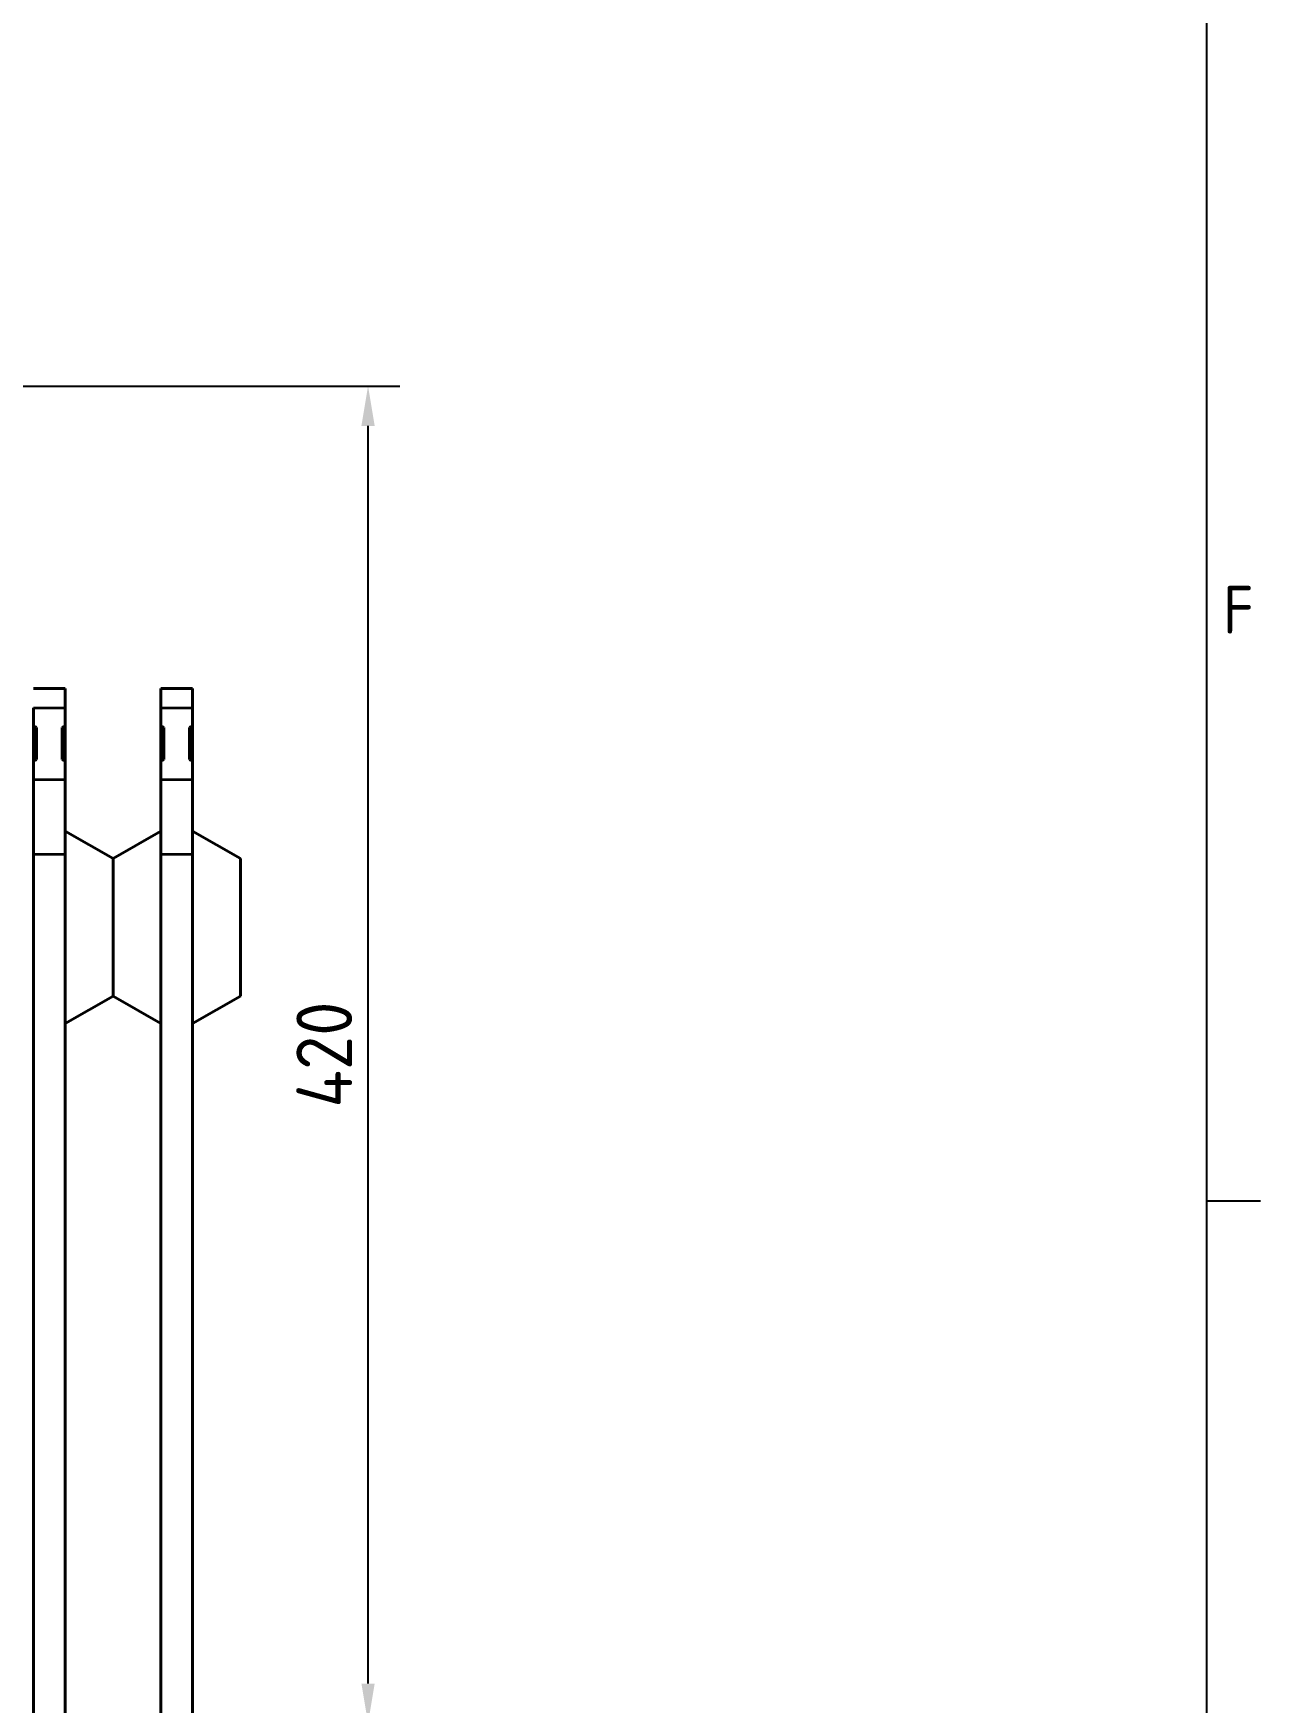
# Model space of a CAD drawing. Header units: millimetres. Extents: x 0 to 4205, y 0 to 2970.
# Drawn here: x 3737 to 4122, y 1699 to 2223 of the extents above; entities that cross this region are included whole.
import ezdxf

# ---------------------------------------------------------------- set-up
doc = ezdxf.new("R2010")
doc.units = ezdxf.units.MM
doc.header["$LTSCALE"] = 5
doc.layers.get('0').update_dxf_attribs({"color": 3, "lineweight": 25})
for name, color, linetype, lineweight in [('가시적인 것(ISO)', 3, 'Continuous', 40), ('가시적인 좁은 것(ISO)', 3, 'Continuous', 35), ('경계(ISO)', 7, 'Continuous', 25), ('치수(ISO)', 2, 'Continuous', 25)]:
    doc.layers.add(name, color=color, linetype=linetype, lineweight=lineweight)
doc.styles.add('문자 텍스트_M2B', font='isocp.shx')
doc.styles.add('치수 텍스트_PSTEK_POSCO', font='isocp.shx')
doc.dimstyles.new('치수_PSTEK_POSCO', dxfattribs={"dimscale": 5, "dimtxt": 3.5, "dimasz": 2.5, "dimexe": 2, "dimexo": 2.5, "dimgap": 1, "dimtad": 1, "dimrnd": 1e-08, "dimdsep": 46, "dimtxsty": '치수 텍스트_PSTEK_POSCO', "dimcen": 0.09, "dimdle": 10, "dimclrd": 7, "dimclre": 7, "dimclrt": 2, "dimadec": 1, "dimazin": 2, "dimtfac": 1, "dimtmove": 0, "dimatfit": 3, "dimfxl": 0, "dimtolj": 1, "dimlwd": -1, "dimlwe": -1, "dimarcsym": 0})

# ---------------------------------------------------------------- blocks, each defined once
blk = doc.blocks.new('경계 Default Border')
at = {"layer": '경계(ISO)'}
blk.add_line((821, 371.25), (824.4, 371.25), dxfattribs=at)
at = {"layer": '경계(ISO)', "flags": 128}
blk.add_lwpolyline([(20, 20), (20, 574), (821, 574), (821, 20), (20, 20)], dxfattribs=at)
at = {"layer": '경계(ISO)', "color": 2, "insert": (822.04, 406.87), "char_height": 3, "attachment_point": 7, "style": '문자 텍스트_M2B'}
blk.add_mtext('F', dxfattribs=at)
blk = doc.blocks.new('*D37')
at = {"layer": 'Defpoints', "color": 0, "transparency": 16777216}
for p in [(3664.14, 2112.12), (3841.73, 2112.12), (3664.14, 1692.12)]:
    blk.add_point(p, dxfattribs=at)
at = {"layer": '치수(ISO)', "color": 7, "transparency": 16777216}
for p, q in [((3676.64, 2112.12), (3851.73, 2112.12)), ((3841.73, 1704.62), (3841.73, 2099.62)), ((3676.64, 1692.12), (3851.73, 1692.12))]:
    blk.add_line(p, q, dxfattribs=at)
for points in [[(3839.65, 2099.62), (3843.81, 2099.62), (3841.73, 2112.12)], [(3839.65, 1704.62), (3843.81, 1704.62), (3841.73, 1692.12)]]:
    blk.add_solid(points, dxfattribs=at)
at = {"layer": '치수(ISO)', "color": 2, "transparency": 16777216, "insert": (3827.98, 1885.49), "char_height": 17.5, "attachment_point": 4, "rotation": 90, "style": '치수 텍스트_PSTEK_POSCO'}
blk.add_mtext('\\A1;420', dxfattribs=at)

msp = doc.modelspace()

# ---------------------------------------------------------------- linework, layer by layer
at = {"layer": '가시적인 것(ISO)'}
for p, q in [((3746.643, 2017.119), (3736.643, 2017.119)), ((3746.643, 2011.088), (3746.643, 2017.119)), ((3776.643, 2017.119), (3776.643, 2011.088)), ((3786.643, 2017.119), (3776.643, 2017.119)), ((3786.643, 2011.088), (3786.643, 2017.119)), ((3736.643, 2005.338), (3736.643, 2011.088)), ((3746.643, 2011.088), (3746.643, 2005.338)), ((3776.643, 2005.338), (3776.643, 2011.088)), ((3786.643, 2011.088), (3786.643, 2005.338)), ((3736.643, 2005.338), (3737.643, 2004.904)), ((3736.643, 1994.419), (3736.643, 2005.338)), ((3737.643, 2004.904), (3737.643, 1994.853)), ((3745.643, 2004.904), (3746.643, 2005.338)), ((3745.643, 1994.853), (3745.643, 2004.904)), ((3746.643, 2005.338), (3746.643, 1994.419)), ((3776.643, 2005.338), (3777.643, 2004.904)), ((3776.643, 1994.419), (3776.643, 2005.338)), ((3777.643, 2004.904), (3777.643, 1994.853)), ((3785.643, 2004.904), (3786.643, 2005.338)), ((3785.643, 1994.853), (3785.643, 2004.904)), ((3786.643, 2005.338), (3786.643, 1994.419)), ((3737.643, 1994.853), (3736.643, 1994.419)), ((3736.643, 1988.577), (3736.643, 1994.419)), ((3746.643, 1994.419), (3745.643, 1994.853)), ((3746.643, 1994.419), (3746.643, 1988.577)), ((3777.643, 1994.853), (3776.643, 1994.419)), ((3776.643, 1988.577), (3776.643, 1994.419)), ((3786.643, 1994.419), (3785.643, 1994.853)), ((3786.643, 1994.419), (3786.643, 1988.577)), ((3736.643, 1988.577), (3736.643, 1965.085)), ((3746.643, 1965.085), (3746.643, 1988.577)), ((3776.643, 1988.577), (3776.643, 1965.085)), ((3786.643, 1965.085), (3786.643, 1988.577)), ((3761.643, 1963.708), (3746.643, 1972.369)), ((3761.643, 1963.708), (3776.643, 1972.369)), ((3801.643, 1963.708), (3786.643, 1972.369)), ((3736.643, 1319.153), (3736.643, 1965.085)), ((3746.643, 1965.085), (3746.643, 1319.153)), ((3761.643, 1920.529), (3761.643, 1963.708)), ((3776.643, 1319.153), (3776.643, 1965.085)), ((3786.643, 1965.085), (3786.643, 1319.153)), ((3801.643, 1920.529), (3801.643, 1963.708)), ((3761.643, 1920.529), (3746.643, 1911.869)), ((3761.643, 1920.529), (3776.643, 1911.869)), ((3801.643, 1920.529), (3786.643, 1911.869))]:
    msp.add_line(p, q, dxfattribs=at)
at = {"layer": '가시적인 좁은 것(ISO)'}
for p, q in [((3736.643, 2011.088), (3746.643, 2011.088)), ((3776.643, 2011.088), (3786.643, 2011.088)), ((3736.643, 1988.577), (3746.643, 1988.577)), ((3776.643, 1988.577), (3786.643, 1988.577)), ((3736.643, 1965.085), (3746.643, 1965.085)), ((3776.643, 1965.085), (3786.643, 1965.085))]:
    msp.add_line(p, q, dxfattribs=at)

# ---------------------------------------------------------------- block references
at = {"xscale": 5, "yscale": 5, "zscale": 5}
msp.add_blockref('경계 Default Border', (0, 0), dxfattribs=at)

# ---------------------------------------------------------------- dimensions: what is measured, and where the dimension line sits
at = {"layer": '치수(ISO)', "color": 7}
dim = msp.add_linear_dim(base=(3841.73, 2112.119), p1=(3664.143, 1692.119), p2=(3664.143, 2112.119), angle=90, dimstyle='치수_PSTEK_POSCO', override={"dimdec": 2, "dimtp": 0, "dimtm": 0, "dimtdec": 2, "dimtofl": 0, "dimatfit": 1}, dxfattribs=at)
dim.commit()
dim.dimension.update_dxf_attribs({"geometry": '*D37', "text_midpoint": (3841.73, 1902.119), "dimtype": 160})

doc.saveas('drawing.dxf')
